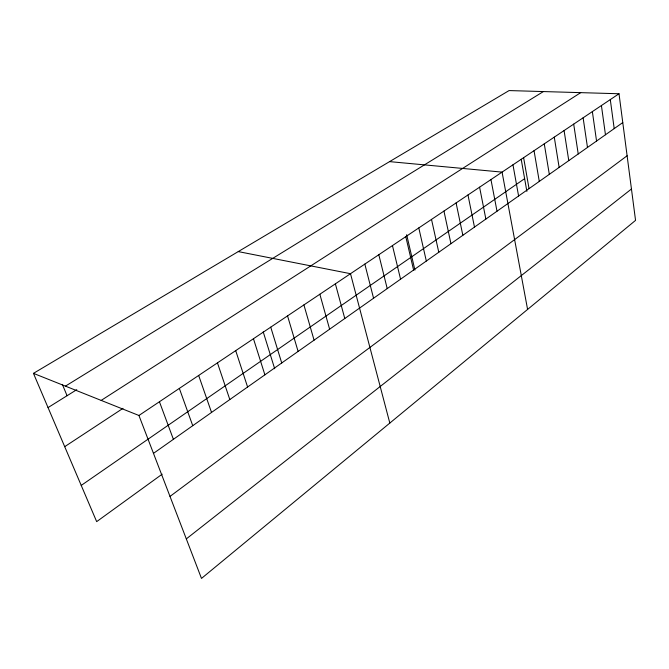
<?xml version="1.0" encoding="UTF-8"?>
<svg xmlns="http://www.w3.org/2000/svg" width="669" height="669" viewBox="0 0 669 669"><rect width="100%" height="100%" fill="white"/><g stroke="black" fill="none" stroke-linecap="round" stroke-linejoin="round"><path stroke-width="1" d="M186.317 538.896L631.452 189.009M170.01 496.415L627.112 155.768M162.182 474.17L96.671 521.636L33.45 373.361L509.076 90.574L619.009 93.752L635.55 220.369L201.486 578.426L138.935 415.482L33.45 373.361M153.477 453.365L622.772 122.569M81.225 485.418L524.63 178.665M138.935 415.482L619.009 93.752M64.709 446.666L122.996 408.349M101.178 400.405L580.692 92.648M48.043 407.588L76.776 389.667M65.437 386.13L543.379 91.569M389.584 161.622L502.076 172.117L527.59 309.429M238.256 251.594L350.506 273.696L389.818 423.076M62.368 384.399L67.067 395.722M159.431 401.743L173.396 439.324M179.334 388.405L192.739 425.685M198.66 375.451L211.538 412.439M217.45 362.866L229.818 399.552M235.705 350.631L247.597 387.025M253.459 338.731L264.891 374.832M263.226 331.883L274.691 368.753M270.736 327.158L281.724 362.966M287.545 315.893L298.106 351.417M303.91 304.922L314.07 340.161M319.849 294.243L329.625 329.198M335.378 283.832L344.786 318.519M364.831 264.096L373.561 298.232M378.813 254.722L387.217 288.607M392.46 245.582L400.564 279.199M406.66 234.727L414.922 270.092M405.782 236.65L413.593 270.008M418.802 227.928L426.329 261.035M431.513 219.407L438.78 252.263M443.948 211.078L450.948 243.683M456.091 202.933L462.848 235.296M467.974 194.972L474.48 227.092M479.589 187.186L485.87 219.072M490.954 179.568L497.008 211.22M512.964 164.825L518.592 196.009M523.618 157.683L529.045 188.633M521.201 159.247L526.871 191.376M534.046 150.692L539.281 181.416M544.265 143.843L549.316 174.35M554.275 137.137L559.142 167.417M564.084 130.564L568.775 160.627M573.693 124.125L578.225 153.97M583.117 117.811L587.482 147.448M592.358 111.614L596.556 141.05M601.414 105.551L605.462 134.77M610.295 99.597L614.201 128.615"/></g></svg>
